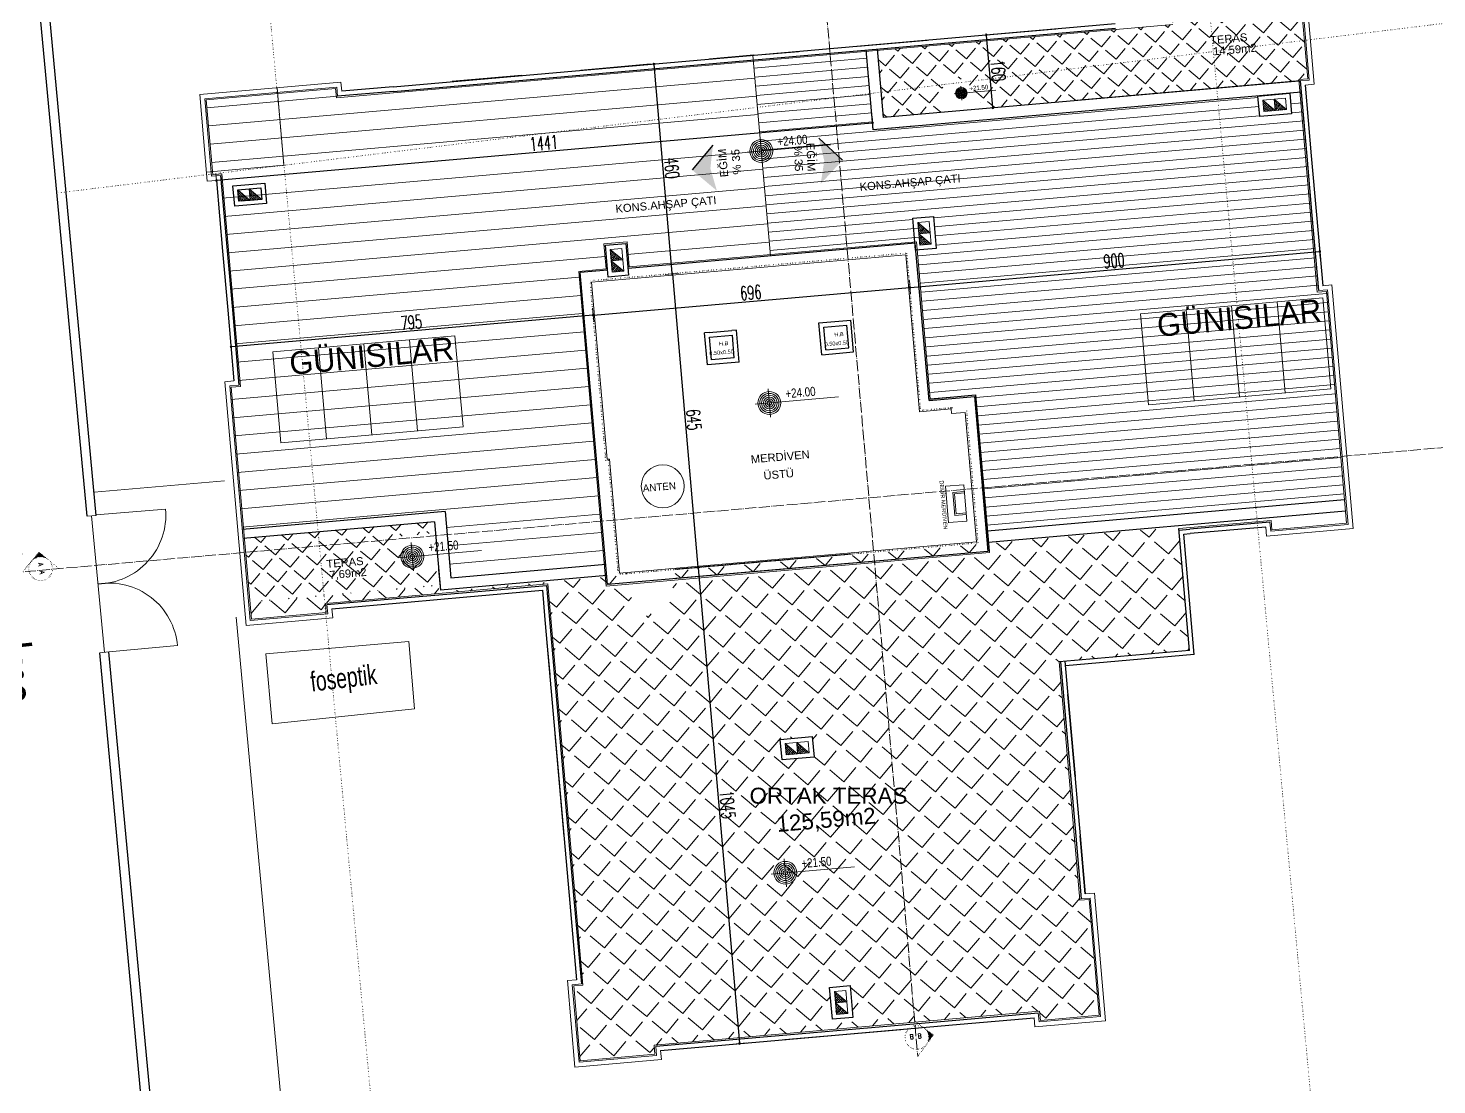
# Model space of a CAD drawing. Header units: millimetres. Extents: x -16104 to 67872, y -88009 to 12107.
# Drawn here: x 1792 to 2562, y -6017 to -5439 of the extents above; entities that cross this region are included whole.
import ezdxf
from ezdxf.enums import TextEntityAlignment as Align

# ---------------------------------------------------------------- set-up
doc = ezdxf.new("R2010")
doc.units = ezdxf.units.MM
doc.linetypes.add('ACAD_ISO04W100', pattern=[30, 24, -3, 0, -3])
doc.linetypes.add('ACAD_ISO07W100', pattern=[3, 0, -3])
doc.layers.get('0').update_dxf_attribs({"color": 241})
for name, color, linetype, lineweight in [('AKS', 1, 'ACAD_ISO07W100', 5), ('baca', 46, 'Continuous', 5), ('balkon', 6, 'Continuous', 5), ('duvar', 123, 'Continuous', 25), ('emsal&kolon', 1, 'Continuous', 5), ('FRAME 050', 6, 'Continuous', 25), ('KOTLAR', 5, 'Continuous', 20), ('merdiven', 4, 'Continuous', 25), ('NOKTA', 232, 'Continuous', 0), ('OLCU', 54, 'Continuous', 13), ('pencere', 5, 'Continuous', 5), ('ROL_CEPHE', 1, 'Continuous', 0), ('SIVA', 30, 'Continuous', 5), ('SıVA', 40, 'Continuous', 9), ('YAZI', 22, 'Continuous', 18), ('ÖLÇÜ', 252, 'Continuous', 20)]:
    doc.layers.add(name, color=color, linetype=linetype, lineweight=lineweight)
doc.layers.add('arsa', color=7, linetype='Continuous', lineweight=5, true_color=0xb3914f)
doc.styles.add('DIM', font='Txttw.shx', dxfattribs={"width": 0.6})
doc.styles.add('DIMENSIONS', font='simplex', dxfattribs={"width": 0.8})
doc.styles.add('İSİM', font='arial.ttf', dxfattribs={"width": 0.7, "height": 50})
doc.styles.add('TSIMPLEX', font='tsimplex', dxfattribs={"width": 0.8})
doc.styles.add('ÖLÇÜ-50', font='comic.ttf', dxfattribs={"height": 12.5})
doc.dimstyles.new('50', dxfattribs={"dimscale": 0, "dimtxt": 30, "dimasz": 1, "dimexe": 0, "dimexo": 2, "dimgap": 4, "dimtad": 1, "dimdec": 0, "dimzin": 0, "dimdsep": 46, "dimtxsty": 'DIM', "dimblk1": 'DOT', "dimblk2": 'DOT', "dimsah": 1, "dimcen": 1.5, "dimdle": 3, "dimse1": 1, "dimse2": 1, "dimclrd": 256, "dimclre": 9, "dimclrt": 256, "dimadec": 0, "dimazin": 0, "dimtfac": 0.24, "dimtdec": 0, "dimtix": 1, "dimtmove": 2, "dimatfit": 3, "dimldrblk": 'DOT', "dimfxl": 0, "dimtolj": 1, "dimtzin": 15, "dimarcsym": 0})
pattern_1 = [(50, (-66828.6016, 43422.7164), (-4.8643822, 4.0817013), []), (50, (-66824.1285, 43423.108), (-4.8643822, 4.0817013), [7.9375, -1.5875, 0, -1.5875])]
pattern_2 = [(50, (-63239.755, 43736.7), (-4.8643822, 4.0817013), []), (50, (-63235.282, 43737.091), (-4.8643822, 4.0817013), [7.9375, -1.5875, 0, -1.5875])]
pattern_3 = [(50, (-63239.755, 43736.7), (-42.806563, 35.91897), [40.64, -15.24]), (140, (-63239.755, 43736.7), (-35.91897, -42.806563), [40.64, -15.24])]
pattern_4 = [(50, (-63239.755, 43736.7), (-32.104923, 26.93923), [30.48, -11.43]), (140, (-63239.755, 43736.7), (-26.93923, -32.104923), [30.48, -11.43])]

# ---------------------------------------------------------------- blocks, each defined once
blk = doc.blocks.new('Kot')
at = {"layer": 'KOTLAR'}
for p, q in [((0, 0.155), (0, -0.155)), ((-0.155, 0), (0.759, 0))]:
    blk.add_line(p, q, dxfattribs=at)
for radius in [0.125, 0.105, 0.085, 0.065, 0.045, 0.045, 0.025]:
    blk.add_circle((0, 0), radius, dxfattribs=at)
at = {"layer": 'YAZI', "style": 'TSIMPLEX', "width": 0.8}
blk.add_attdef('KOTH', (0.184, 0.035), '', height=0.1, dxfattribs=at)
blk = doc.blocks.new('DOT')
for p, q in [((-2, 0), (0, 0)), ((0, 15), (0, -15)), ((2, 0), (0, 0))]:
    blk.add_line(p, q)
blk.add_circle((0, 0), 2)
blk = doc.blocks.new('*D8366')
at = {"layer": 'Defpoints', "color": 0, "transparency": 16777216}
for p in [(-23065.4, 9256.1), (-23065.4, 9256.1), (-23025.3, 8797.5)]:
    blk.add_point(p, dxfattribs=at)
at = {"layer": 'OLCU', "lineweight": -2, "transparency": 16777216}
blk.add_line((-23025.4, 8798.5), (-23065.3, 9255.1), dxfattribs=at)
for p, rotation in [((-23065.4, 9256.1), 95.00000000002879), ((-23025.3, 8797.5), 275.0000000000288)]:
    blk.add_blockref('DOT', p, dxfattribs=dict(at, rotation=rotation))
at = {"layer": 'OLCU', "transparency": 16777216, "insert": (-23026.4, 9028.5), "char_height": 30, "attachment_point": 5, "rotation": 275, "style": 'DIM'}
blk.add_mtext('\\A1;460', dxfattribs=at)
blk = doc.blocks.new('*D8367')
at = {"layer": 'Defpoints', "color": 0, "transparency": 16777216}
for p in [(-23198.5, 8707.1), (-23990.4, 8637.8), (-23990.4, 8637.8)]:
    blk.add_point(p, dxfattribs=at)
at = {"layer": 'OLCU', "lineweight": -2, "transparency": 16777216}
blk.add_line((-23199.5, 8707), (-23989.5, 8637.8), dxfattribs=at)
for p, rotation in [((-23198.5, 8707.1), 5.000000000076161), ((-23990.4, 8637.8), 185.0000000000762)]:
    blk.add_blockref('DOT', p, dxfattribs=dict(at, rotation=rotation))
at = {"layer": 'OLCU', "transparency": 16777216, "insert": (-23596.1, 8691.3), "char_height": 30, "attachment_point": 5, "rotation": 5, "style": 'DIM'}
blk.add_mtext('\\A1;795', dxfattribs=at)
blk = doc.blocks.new('*D8368')
at = {"layer": 'Defpoints', "color": 0, "transparency": 16777216}
for p in [(-21609.5, 8846.1), (-21609.5, 8846.1), (-22505.6, 8767.7)]:
    blk.add_point(p, dxfattribs=at)
at = {"layer": 'OLCU', "lineweight": -2, "transparency": 16777216}
blk.add_line((-22504.6, 8767.8), (-21610.5, 8846), dxfattribs=at)
for p, rotation in [((-21609.5, 8846.1), 5.000000000076187), ((-22505.6, 8767.7), 185.0000000000762)]:
    blk.add_blockref('DOT', p, dxfattribs=dict(at, rotation=rotation))
at = {"layer": 'OLCU', "transparency": 16777216, "insert": (-22059.2, 8825.8), "char_height": 30, "attachment_point": 5, "rotation": 5, "style": 'DIM'}
blk.add_mtext('\\A1;900', dxfattribs=at)
blk = doc.blocks.new('*D8369')
at = {"layer": 'Defpoints', "color": 0, "transparency": 16777216}
for p in [(-22969.1, 8155.3), (-22878.1, 7114.8), (-22878.1, 7114.8)]:
    blk.add_point(p, dxfattribs=at)
at = {"layer": 'OLCU', "lineweight": -2, "transparency": 16777216}
blk.add_line((-22969, 8154.3), (-22878.1, 7115.8), dxfattribs=at)
for p, rotation in [((-22969.1, 8155.3), 95.00000000002879), ((-22878.1, 7114.8), 275.0000000000288)]:
    blk.add_blockref('DOT', p, dxfattribs=dict(at, rotation=rotation))
at = {"layer": 'OLCU', "transparency": 16777216, "insert": (-22904.7, 7636.7), "char_height": 30, "attachment_point": 5, "rotation": 275, "style": 'DIM'}
blk.add_mtext('\\A1;1045', dxfattribs=at)
blk = doc.blocks.new('*D8370')
at = {"layer": 'Defpoints', "color": 0, "transparency": 16777216}
for p in [(-22587.3, 9127.3), (-22587.3, 9127.3), (-24022.3, 9001.7)]:
    blk.add_point(p, dxfattribs=at)
at = {"layer": 'OLCU', "lineweight": -2, "transparency": 16777216}
blk.add_line((-24021.3, 9001.8), (-22588.3, 9127.2), dxfattribs=at)
for p, rotation in [((-22587.3, 9127.3), 5.000000000076187), ((-24022.3, 9001.7), 185.0000000000762)]:
    blk.add_blockref('DOT', p, dxfattribs=dict(at, rotation=rotation))
at = {"layer": 'OLCU', "transparency": 16777216, "insert": (-23306.4, 9083.4), "char_height": 30, "attachment_point": 5, "rotation": 5, "style": 'DIM'}
blk.add_mtext('\\A1;1441', dxfattribs=at)
blk = doc.blocks.new('*D8371')
at = {"layer": 'Defpoints', "color": 0, "transparency": 16777216}
for p in [(-22338.6, 9319.7), (-22338.6, 9319.7), (-22449.3, 9149.4)]:
    blk.add_point(p, dxfattribs=at)
at = {"layer": 'OLCU', "lineweight": -2, "transparency": 16777216}
blk.add_line((-22324.7, 9161.3), (-22338.5, 9318.7), dxfattribs=at)
for p, rotation in [((-22338.6, 9319.7), 95.00000000002879), ((-22324.7, 9160.3), 275.0000000000288)]:
    blk.add_blockref('DOT', p, dxfattribs=dict(at, rotation=rotation))
at = {"layer": 'OLCU', "transparency": 16777216, "insert": (-22312.7, 9241.7), "char_height": 30, "attachment_point": 5, "rotation": 275, "style": 'DIM'}
blk.add_mtext('\\A1;160', dxfattribs=at)
blk = doc.blocks.new('*D8372')
at = {"layer": 'Defpoints', "color": 0, "transparency": 16777216}
for p in [(-22505.6, 8767.7), (-22505.6, 8767.7), (-23198.5, 8707.1)]:
    blk.add_point(p, dxfattribs=at)
at = {"layer": 'OLCU', "lineweight": -2, "transparency": 16777216}
blk.add_line((-23197.5, 8707.1), (-22506.6, 8767.6), dxfattribs=at)
for p, rotation in [((-22505.6, 8767.7), 5.000000000076187), ((-23198.5, 8707.1), 185.0000000000762)]:
    blk.add_blockref('DOT', p, dxfattribs=dict(at, rotation=rotation))
at = {"layer": 'OLCU', "transparency": 16777216, "insert": (-22853.7, 8756.3), "char_height": 30, "attachment_point": 5, "rotation": 5, "style": 'DIM'}
blk.add_mtext('\\A1;696', dxfattribs=at)
blk = doc.blocks.new('*D8373')
at = {"layer": 'Defpoints', "color": 0, "transparency": 16777216}
for p in [(-23025.3, 8797.5), (-22969.1, 8155.3), (-22969.1, 8155.3)]:
    blk.add_point(p, dxfattribs=at)
at = {"layer": 'OLCU', "lineweight": -2, "transparency": 16777216}
blk.add_line((-23025.2, 8796.5), (-22969.2, 8156.3), dxfattribs=at)
for p, rotation in [((-23025.3, 8797.5), 95.00000000002879), ((-22969.1, 8155.3), 275.0000000000288)]:
    blk.add_blockref('DOT', p, dxfattribs=dict(at, rotation=rotation))
at = {"layer": 'OLCU', "transparency": 16777216, "insert": (-22978.3, 8478.1), "char_height": 30, "attachment_point": 5, "rotation": 275, "style": 'DIM'}
blk.add_mtext('\\A1;645', dxfattribs=at)
blk = doc.blocks.new('tyl')
at = {"layer": 'AKS'}
for points in [[(-24390.1, 8172.5), (-24409.9, 8189.2), (-24426.6, 8169.3, -0.198912), (-24409, 8178.5, -0.198912)], [(-24390.1, 8172.5), (-24409.9, 8189.2), (-24426.6, 8169.3, -0.198912), (-24409, 8178.5, -0.198912)], [(-22475.1, 7148.8), (-22454.2, 7133.5), (-22469.6, 7112.6, 0.198912), (-22464.9, 7131.9, 0.198912)], [(-22475.1, 7148.8), (-22454.2, 7133.5), (-22469.6, 7112.6, 0.198912), (-22464.9, 7131.9, 0.198912)], [(-22475.1, 7148.8), (-22454.2, 7133.5), (-22469.6, 7112.6, 0.198912), (-22464.9, 7131.9, 0.198912)], [(-22475.1, 7148.8), (-22454.2, 7133.5), (-22469.6, 7112.6, 0.198912), (-22464.9, 7131.9, 0.198912)]]:
    blk.add_hatch(color=1, dxfattribs=at).paths.add_polyline_path(points)
at = {"layer": 'FRAME 050'}
h = blk.add_hatch(dxfattribs=at)
h.set_pattern_fill('ANGLE', color=256, scale=0.1, angle=83.5421, style=0)
h.set_pattern_definition([(272.390295, (-27218.43095, 2348.5021), (-0.69789224, -0.02913193), [0.508, -0.1905]), (182.390295, (-27218.43095, 2348.5021), (-0.02913193, 0.69789224), [0.508, -0.1905])])
h.paths.add_polyline_path([(-22705, 9093.9), (-22653, 9046), (-22692.9, 9044.3)])
h.paths.add_polyline_path([(-22692.9, 9044.3), (-22653, 9046), (-22700.9, 8994)])
h = blk.add_hatch(dxfattribs=at)
h.set_pattern_fill('ANGLE', color=256, scale=0.1, angle=95, style=0)
h.set_pattern_definition([(275, (-17592.97995, 2969.7519), (0.695841997, 0.060878286), [0.508, -0.1905]), (5, (-17592.97995, 2969.7519), (-0.060878286, 0.695841997), [0.508, -0.1905])])
h.paths.add_polyline_path([(-22936.5, 9078.5), (-22982, 9024.4), (-22942.1, 9027.9)])
h.paths.add_polyline_path([(-22942.1, 9027.9), (-22982, 9024.4), (-22927.8, 8978.9)])
at = {"layer": 'ÖLÇÜ'}
h = blk.add_hatch(dxfattribs=at)
h.set_pattern_fill('ANGLE,_O', color=256, scale=6, angle=50)
h.set_pattern_definition(pattern_4)
h.paths.add_polyline_path([(-22462.1, 9295.8), (-22449.3, 9149.4), (-22429.3, 9151.2), (-22436.2, 9230.8, -0.414214), (-22349.6, 9158.1), (-22269.9, 9165.1), (-22140.4, 9176.4), (-21655.2, 9218.9), (-21655.5, 9221.9), (-21635.5, 9223.6), (-21649.8, 9387), (-21932.8, 9362.2), (-21931, 9342.3)])
h.paths.add_polyline_path([(-22462.1, 9295.8), (-22576.1, 9285.9), (-22563.2, 9139.4), (-22499, 9145.1), (-22449.3, 9149.4)])
h.paths.add_polyline_path([(-22131.3, 9269), (-22070.2, 9274.3), (-22066.3, 9229.5), (-22127.4, 9224.1)], flags=24)
h.paths.add_polyline_path([(-22163.7, 9139.7), (-22167.6, 9183.7), (-22122.8, 9187.6), (-22118.9, 9143.6)], flags=9)
h.paths.add_polyline_path([(-22017.2, 9152.5), (-22021.1, 9196.5), (-21976.2, 9200.4), (-21972.4, 9156.4)], flags=9)
h.paths.add_polyline_path([(-21848, 9296.6), (-21748.5, 9305.3), (-21745.9, 9275.7), (-21845.4, 9267)], flags=24)
h.paths.add_polyline_path([(-21852.7, 9320.9), (-21764.7, 9328.7), (-21762.3, 9301.9), (-21850.4, 9294.2)], flags=24)
h.paths.add_polyline_path([(-22520.8, 9145.1), (-22441.1, 9153.6), (-22443, 9171.3), (-22522.7, 9162.7)], flags=9)
h.paths.add_polyline_path([(-22262.3, 9167), (-22172.3, 9176.7), (-22174.2, 9194.3), (-22264.2, 9184.6)], flags=24)
h.paths.add_polyline_path([(-22605.6, 9227.5), (-22561.7, 9231.3), (-22557.8, 9186.5), (-22601.7, 9182.6)], flags=9)
h.paths.add_polyline_path([(-22544.8, 9192.3), (-22549.8, 9249.9), (-22505, 9253.9), (-22500, 9196.2)], flags=24)
h.paths.add_polyline_path([(-22537.3, 9107), (-22541.2, 9151), (-22496.3, 9154.9), (-22492.5, 9110.9)], flags=9)
h = blk.add_hatch(dxfattribs=at)
h.set_pattern_fill('ANSI35,_O', color=256, angle=5)
h.set_pattern_definition(pattern_2)
h.paths.add_polyline_path([(-21733.8, 9176.9), (-21731.7, 9152), (-21706.8, 9154.1)])
h.paths.add_polyline_path([(-21708.9, 9179), (-21706.8, 9154.1), (-21681.9, 9156.3)])
h = blk.add_hatch(dxfattribs=at)
h.set_pattern_fill('ANSI35,_O', color=256, angle=5)
h.set_pattern_definition(pattern_2)
h.paths.add_polyline_path([(-23975.3, 8980.8), (-23973.1, 8955.9), (-23948.2, 8958)])
h.paths.add_polyline_path([(-23950.4, 8982.9), (-23948.2, 8958), (-23923.3, 8960.2)])
h = blk.add_hatch(dxfattribs=at)
h.set_pattern_fill('ANSI35,_O', color=256, angle=5)
h.set_pattern_definition(pattern_2)
h.paths.add_polyline_path([(-22488.4, 8909.8), (-22486.3, 8884.9), (-22461.4, 8887)])
h.paths.add_polyline_path([(-22486.3, 8884.9), (-22484.1, 8860), (-22459.2, 8862.1)])
h = blk.add_hatch(dxfattribs=at)
h.set_pattern_fill('ANSI35,_O', color=256, angle=5)
h.set_pattern_definition(pattern_2)
h.paths.add_polyline_path([(-23160.9, 8850.9), (-23158.7, 8826), (-23133.8, 8828.2)])
h = blk.add_hatch(dxfattribs=at)
h.set_pattern_fill('ANSI35,_O', color=256, angle=5)
h.set_pattern_definition(pattern_2)
h.paths.add_polyline_path([(-23158.7, 8826), (-23156.5, 8801.1), (-23131.6, 8803.3)])
h = blk.add_hatch(dxfattribs=at)
h.set_pattern_fill('ANGLE,_O', color=256, scale=6, angle=50)
h.set_pattern_definition(pattern_4)
h.paths.add_polyline_path([(-23548.4, 8255.2), (-23960.8, 8219.1), (-23956.4, 8168.6), (-23616.5, 8198.4, -0.081875), (-23623, 8223.6), (-23546.2, 8230.3)])
h.paths.add_polyline_path([(-23539.3, 8150.7, -0.311122), (-23616.5, 8198.4), (-23956.4, 8168.6), (-23948.6, 8079.7), (-23536.2, 8115.7)])
h.paths.add_polyline_path([(-23859.7, 8215.9), (-23863.5, 8259.8), (-23818.7, 8263.7), (-23814.9, 8219.8)], flags=9)
h.paths.add_polyline_path([(-23849.9, 8104.4), (-23855, 8162.1), (-23810.1, 8166), (-23805.1, 8108.3)], flags=24)
h.paths.add_polyline_path([(-23780.7, 8151.7), (-23693.2, 8159.4), (-23690.6, 8129.7), (-23778.2, 8122)], flags=24)
h.paths.add_polyline_path([(-23785.5, 8176), (-23697.4, 8183.7), (-23695, 8157), (-23783.1, 8149.3)], flags=24)
h = blk.add_hatch(dxfattribs=at)
h.set_pattern_fill('ANGLE,_O', color=256, scale=8, angle=50)
h.set_pattern_definition(pattern_3)
h.paths.add_polyline_path([(-21916.8, 8227.3), (-21966.6, 8222.9), (-21968.1, 8239.9), (-22366.6, 8205), (-22277, 7180.4), (-22222.1, 7185.2), (-22220.4, 7165.3), (-22091.9, 7176.5), (-22114, 7429.6), (-22133.9, 7427.8), (-22179.5, 7949.2), (-22176.6, 7949.4), (-21894.6, 7974.1)])
h.paths.add_polyline_path([(-23133.7, 8137.9), (-23535.1, 8102.8), (-23536.2, 8115.7), (-23948.6, 8079.7), (-23945.4, 8042.8), (-23782, 8057.1), (-23783.8, 8077), (-23297.6, 8119.5), (-23220.9, 7242.4), (-23240.8, 7240.6), (-23226.5, 7077.3), (-23063.2, 7091.6), (-23064.9, 7111.5), (-23044, 7113.3)])
h.paths.add_polyline_path([(-22840.2, 8163.6), (-23019.1, 8147.9, -0.405453), (-23110.2, 8042.6), (-23118.7, 8139.2), (-23133.7, 8137.9), (-23044, 7113.3), (-22750.6, 7139)])
h.paths.add_polyline_path([(-22366.6, 8205), (-22564.9, 8187.7), (-22475.2, 7163.1), (-22277, 7180.4)])
h.paths.add_polyline_path([(-22659.9, 8179.3), (-22840.2, 8163.6), (-22750.6, 7139), (-22570.3, 7154.8)])
h.paths.add_polyline_path([(-22681.4, 7237.4), (-22636.6, 7241.3), (-22630.5, 7171.6), (-22675.3, 7167.7)], flags=16)
h.paths.add_polyline_path([(-22670.6, 7228.3), (-22645.7, 7230.5), (-22643.5, 7205.6), (-22641.3, 7180.7), (-22666.2, 7178.5), (-22668.4, 7203.4)], flags=0)
h.paths.add_polyline_path([(-22785.2, 7734.7), (-22789.1, 7779.6), (-22719.3, 7785.7), (-22715.4, 7740.8)], flags=16)
h.paths.add_polyline_path([(-22776.1, 7745.6), (-22778.2, 7770.5), (-22753.3, 7772.7), (-22728.4, 7774.8), (-22726.3, 7749.9), (-22751.2, 7747.8)], flags=0)
h.paths.add_polyline_path([(-22078.7, 8217.3), (-22017.6, 8222.7), (-22013.7, 8177.9), (-22074.8, 8172.5)], flags=24)
h.paths.add_polyline_path([(-22069.3, 8060.2), (-22074.7, 8122.1), (-22029.9, 8126), (-22024.5, 8064.1)], flags=24)
h.paths.add_polyline_path([(-22316, 8193.3), (-22226, 8203), (-22227.9, 8220.6), (-22317.9, 8211)], flags=9)
h.paths.add_polyline_path([(-23252.4, 8111.4), (-23162.4, 8121), (-23164.3, 8138.7), (-23254.3, 8129)], flags=24)
h.paths.add_polyline_path([(-23140.4, 8128.2), (-23144.3, 8172.2), (-23099.4, 8176.1), (-23095.6, 8132.1)], flags=9)
h.paths.add_polyline_path([(-23009.4, 8139.7), (-23013.2, 8183.6), (-22968.4, 8187.6), (-22964.6, 8143.6)], flags=9)
h.paths.add_polyline_path([(-22961.7, 7594.1), (-22968.2, 7668.8), (-22923.4, 7672.7), (-22916.8, 7598)], flags=24)
h.paths.add_polyline_path([(-22456.9, 8187.2), (-22460.8, 8231.2), (-22415.9, 8235.1), (-22412.1, 8191.1)], flags=9)
h.paths.add_polyline_path([(-22785.1, 8155.5), (-22713.8, 8161.8), (-22709.9, 8116.9), (-22781.2, 8110.7)], flags=24)
h.paths.add_polyline_path([(-22761.5, 7642), (-22648.4, 7651.8), (-22645.8, 7622.2), (-22758.9, 7612.3)], flags=24)
h.paths.add_polyline_path([(-22766.2, 7666.3), (-22678.1, 7674), (-22675.8, 7647.2), (-22763.9, 7639.5)], flags=24)
h = blk.add_hatch(dxfattribs=at)
h.set_pattern_fill('ANGLE,_O', color=256, scale=8, angle=50)
h.set_pattern_definition(pattern_3)
h.paths.add_polyline_path([(-22564.9, 8187.7), (-22659.9, 8179.3), (-22570.3, 7154.8), (-22475.2, 7163.1)])
h = blk.add_hatch(dxfattribs=at)
h.set_pattern_fill('ANSI35,_O', color=256, angle=5)
h.set_pattern_definition(pattern_1)
h.paths.add_polyline_path([(-22778.2, 7770.5), (-22776.1, 7745.6), (-22751.2, 7747.8)])
h.paths.add_polyline_path([(-22753.3, 7772.7), (-22751.2, 7747.8), (-22726.3, 7749.9)])
h = blk.add_hatch(dxfattribs=at)
h.set_pattern_fill('ANSI35,_O', color=256, angle=5)
h.set_pattern_definition(pattern_1)
h.paths.add_polyline_path([(-22668.4, 7203.4), (-22643.5, 7205.6), (-22670.6, 7228.3)])
h.paths.add_polyline_path([(-22666.2, 7178.5), (-22641.3, 7180.7), (-22668.4, 7203.4)])
at = {"layer": 'AKS', "color": 1, "linetype": 'ACAD_ISO04W100'}
for p, q in [((-22727.7, 9820), (-22488.6, 7086.6)), ((-20631.4, 8479.6), (-24446, 8145.9))]:
    blk.add_line(p, q, dxfattribs=at)
at = {"layer": 'AKS', "color": 1, "linetype": 'ACAD_ISO07W100'}
for p, q in [((-24446, 8145.9), (-24409.9, 8189.2)), ((-24367, 8153.2), (-24406.7, 8186.5)), ((-22496, 7164.2), (-22454.2, 7133.5)), ((-22496, 7164.2), (-22454.2, 7133.5)), ((-22454.2, 7133.5), (-22488.6, 7086.6))]:
    blk.add_line(p, q, dxfattribs=at)
for centre in [(-24406.7, 8152.7), (-22490.5, 7128), (-22490.5, 7128), (-22490.5, 7128), (-22490.5, 7128)]:
    blk.add_circle(centre, 25.9, dxfattribs=at)
at = {"layer": 'arsa'}
for p, q in [((-23914, 7966.6), (-23601.7, 7993.8)), ((-23588.9, 7846.5), (-23601.7, 7993.8)), ((-23900.7, 7813.6), (-23914, 7966.6)), ((-23588.9, 7846.5), (-23900.7, 7813.6))]:
    blk.add_line(p, q, dxfattribs=at)
at = {"layer": 'baca'}
for points in [[(-21708.9, 9179), (-21684, 9181.2), (-21681.9, 9156.3), (-21706.8, 9154.1), (-21708.9, 9179), (-21681.9, 9156.3)], [(-21733.8, 9176.9), (-21708.9, 9179), (-21706.8, 9154.1), (-21731.7, 9152), (-21733.8, 9176.9), (-21706.8, 9154.1)], [(-23975.3, 8980.8), (-23950.4, 8982.9), (-23948.2, 8958), (-23973.1, 8955.9), (-23975.3, 8980.8), (-23948.2, 8958)], [(-23950.4, 8982.9), (-23925.5, 8985.1), (-23923.3, 8960.2), (-23948.2, 8958), (-23950.4, 8982.9), (-23923.3, 8960.2)], [(-22488.4, 8909.8), (-22463.5, 8911.9), (-22461.4, 8887), (-22486.3, 8884.9), (-22488.4, 8909.8), (-22461.4, 8887)], [(-22486.3, 8884.9), (-22461.4, 8887), (-22459.2, 8862.1), (-22484.1, 8860), (-22486.3, 8884.9), (-22459.2, 8862.1)], [(-23160.9, 8850.9), (-23136, 8853.1), (-23133.8, 8828.2), (-23158.7, 8826), (-23160.9, 8850.9), (-23133.8, 8828.2)], [(-23158.7, 8826), (-23133.8, 8828.2), (-23131.6, 8803.3), (-23156.5, 8801.1), (-23158.7, 8826), (-23131.6, 8803.3)], [(-22778.2, 7770.5), (-22753.3, 7772.7), (-22751.2, 7747.8), (-22776.1, 7745.6), (-22778.2, 7770.5), (-22751.2, 7747.8)], [(-22753.3, 7772.7), (-22728.4, 7774.8), (-22726.3, 7749.9), (-22751.2, 7747.8), (-22753.3, 7772.7), (-22726.3, 7749.9)], [(-22670.6, 7228.3), (-22645.7, 7230.5), (-22643.5, 7205.6), (-22668.4, 7203.4), (-22670.6, 7228.3), (-22643.5, 7205.6)], [(-22668.4, 7203.4), (-22643.5, 7205.6), (-22641.3, 7180.7), (-22666.2, 7178.5), (-22668.4, 7203.4), (-22641.3, 7180.7)]]:
    blk.add_lwpolyline(points, dxfattribs=at)
at = {"layer": 'balkon'}
for p, q in [((-21621.5, 9211.8), (-21638, 9401.1)), ((-21632.3, 9220.9), (-21647.1, 9390.2)), ((-23750, 9216.3), (-24058.8, 9189.3)), ((-23748.2, 9196.4), (-23750, 9216.3)), ((-21652.2, 9219.1), (-21632.3, 9220.9)), ((-21641.4, 9210), (-21621.5, 9211.8)), ((-24042.2, 9000), (-24058.8, 9189.3)), ((-23759, 9205.5), (-24047.9, 9180.2)), ((-24033.1, 9010.8), (-24047.9, 9180.2)), ((-23874.6, 9034.7), (-23889.4, 9204.1)), ((-23757.3, 9185.5), (-23759, 9205.5)), ((-23874.6, 9034.7), (-24044, 9019.9)), ((-24022.3, 9001.7), (-24042.2, 9000)), ((-24013.2, 9012.6), (-24033.1, 9010.8)), ((-21612.1, 8760.6), (-21592.2, 8762.3)), ((-21603, 8771.4), (-21583.1, 8773.1)), ((-21592.2, 8762.3), (-21547.3, 8249.6)), ((-21583.1, 8773.1), (-21536.5, 8240.5)), ((-23983.9, 8563.1), (-24003.8, 8561.4)), ((-24003.8, 8561.4), (-23957.2, 8028.7)), ((-23973.1, 8554), (-23993, 8552.3)), ((-23993, 8552.3), (-23948.2, 8039.5)), ((-21727.5, 8243.9), (-21725.8, 8223.9)), ((-21725.8, 8223.9), (-21536.5, 8240.5)), ((-21718.4, 8254.7), (-21716.7, 8234.8)), ((-21716.7, 8234.8), (-21547.3, 8249.6)), ((-23780.5, 8074.3), (-23778.8, 8054.4)), ((-23768, 8045.3), (-23957.2, 8028.7)), ((-23778.8, 8054.4), (-23948.2, 8039.5)), ((-23769.7, 8065.2), (-23768, 8045.3)), ((-22131.2, 7431.1), (-22111.3, 7432.8)), ((-22122.1, 7441.9), (-22102.2, 7443.7)), ((-22111.3, 7432.8), (-22088.6, 7173.8)), ((-22102.2, 7443.7), (-22077.8, 7164.7)), ((-23235, 7254.2), (-23254.9, 7252.5)), ((-23254.9, 7252.5), (-23238.4, 7063.2)), ((-23224.2, 7245.1), (-23244.1, 7243.4)), ((-23244.1, 7243.4), (-23229.3, 7074)), ((-22224.9, 7182), (-22223.1, 7162.1)), ((-22233.9, 7171.1), (-22232.2, 7151.2)), ((-22232.2, 7151.2), (-22077.8, 7164.7)), ((-22223.1, 7162.1), (-22088.6, 7173.8)), ((-23059.9, 7088.8), (-23229.3, 7074)), ((-23061.7, 7108.8), (-23059.9, 7088.8)), ((-23050.8, 7099.7), (-23049.1, 7079.7)), ((-23049.1, 7079.7), (-23238.4, 7063.2))]:
    blk.add_line(p, q, dxfattribs=at)
at = {"layer": 'duvar'}
for p, q in [((-24305.2, 8267.5), (-24406.8, 9356.7)), ((-24285.3, 8269.4), (-24386.9, 9358.5)), ((-23636.1, 9206.2), (-22057.2, 9344.3)), ((-23635.3, 9196.2), (-22056.3, 9334.4)), ((-23635.3, 9196.2), (-22056.3, 9334.4)), ((-22620, 9295.1), (-22468.1, 9308.4)), ((-22338.6, 9319.7), (-22186.7, 9333)), ((-22846.7, 9275.2), (-22943.8, 9266.7)), ((-22846.7, 9275.2), (-22749.5, 9283.7)), ((-22586, 9112.3), (-22601.2, 9286.7)), ((-22563.2, 9139.4), (-22576.3, 9288.9)), ((-23073.3, 9255.4), (-23225.2, 9242.1)), ((-23354.7, 9230.8), (-23506.6, 9217.5)), ((-21655.2, 9218.9), (-22563.2, 9139.4)), ((-21652.2, 9219.1), (-22140.4, 9176.4)), ((-21652.2, 9219.1), (-21637.8, 9054.6)), ((-23635.3, 9196.2), (-23757.3, 9185.5)), ((-23636.1, 9206.2), (-23748.2, 9196.4)), ((-21650, 9194.2), (-22561.1, 9114.5)), ((-21641.4, 9210), (-21627.9, 9055.5)), ((-22496.8, 9120.1), (-22586, 9112.3)), ((-21637.8, 9054.6), (-21626.5, 8925.1)), ((-21627.9, 9055.5), (-21616.5, 8926)), ((-24022.3, 9001.7), (-24008.8, 8847.2)), ((-24013.2, 9012.6), (-23998.8, 8848)), ((-21626.5, 8925.1), (-21612.1, 8760.6)), ((-21616.5, 8926), (-21603, 8771.4)), ((-24008.8, 8847.2), (-23997.4, 8717.7)), ((-23998.8, 8848), (-23987.5, 8718.5)), ((-22494, 8864.1), (-23122.1, 8809.2)), ((-22463.9, 8520.7), (-22494, 8864.1)), ((-23166.9, 8805.2), (-23226.7, 8800)), ((-23167, 8117.9), (-23226.7, 8800)), ((-23987.5, 8718.5), (-23973.1, 8554)), ((-23997.4, 8717.7), (-23983.9, 8563.1)), ((-22704.6, 8690.1), (-22634.9, 8696.2)), ((-22698.5, 8620.4), (-22704.6, 8690.1)), ((-22628.8, 8626.5), (-22634.9, 8696.2)), ((-22944.7, 8669.1), (-22954.7, 8668.2)), ((-22948.6, 8598.5), (-22954.7, 8668.2)), ((-22944.7, 8669.1), (-22894.9, 8673.4)), ((-22943.8, 8659.1), (-22894, 8663.5)), ((-22939.5, 8609.3), (-22943.8, 8659.1)), ((-22884.9, 8674.3), (-22894.9, 8673.4)), ((-22889.7, 8613.7), (-22894, 8663.5)), ((-22878.8, 8604.6), (-22884.9, 8674.3)), ((-22693.8, 8681), (-22644, 8685.4)), ((-22689.4, 8631.2), (-22693.8, 8681)), ((-22639.6, 8635.5), (-22644, 8685.4)), ((-22698.5, 8620.4), (-22628.8, 8626.5)), ((-22689.4, 8631.2), (-22639.6, 8635.5)), ((-22878.8, 8604.6), (-22948.6, 8598.5)), ((-22889.7, 8613.7), (-22939.5, 8609.3)), ((-22464.2, 8523.7), (-22362.1, 8532.7)), ((-22463.9, 8520.7), (-22364.8, 8529.4)), ((-22417.9, 8504.7), (-22412.9, 8505.1)), ((-22364.8, 8529.4), (-22335.2, 8190.7)), ((-22362.1, 8532.7), (-22332.2, 8191)), ((-22336.1, 8235.8), (-21555.1, 8304.1)), ((-22333.9, 8210.9), (-21552.9, 8279.2)), ((-21894.6, 7974.1), (-21917.9, 8240.3)), ((-21917.7, 8237.3), (-21893.7, 8239.4)), ((-21906.8, 8228.2), (-21892.9, 8229.4)), ((-21883.8, 7965), (-21906.8, 8228.2)), ((-21718.4, 8254.7), (-21893.7, 8239.4)), ((-21727.5, 8243.9), (-21892.9, 8229.4)), ((-22633.8, 8184.6), (-23019.3, 8150.9)), ((-22335.2, 8190.7), (-23017.6, 8131)), ((-22632.1, 8164.7), (-23017.6, 8131)), ((-22633.8, 8184.6), (-22673.6, 8181.2)), ((-22746.6, 8154.7), (-23167, 8117.9)), ((-23475.7, 8101), (-23300.4, 8116.3)), ((-23474.8, 8091), (-23309.5, 8105.5)), ((-23309.5, 8105.5), (-23303.8, 8040.7)), ((-23300.4, 8116.3), (-23293.8, 8041.6)), ((-23780.5, 8074.3), (-23605.2, 8089.6)), ((-23769.7, 8065.2), (-23604.3, 8079.7)), ((-23605.2, 8089.6), (-23475.7, 8101)), ((-23604.3, 8079.7), (-23474.8, 8091)), ((-23303.8, 8040.7), (-23251.1, 7438.3)), ((-23293.8, 8041.6), (-23241.1, 7439.1)), ((-23299.4, 7990.9), (-23293.3, 7921.2)), ((-23729.2, 2089), (-24277.4, 7968.8)), ((-23729.2, 2089), (-24277.4, 7968.8)), ((-23709.3, 2090.9), (-24257.5, 7970.7)), ((-23709.3, 2090.9), (-24257.5, 7970.7)), ((-21894.6, 7974.1), (-22179.5, 7949.2)), ((-22176.6, 7949.4), (-22143.2, 7568.1)), ((-22166.6, 7950.3), (-22133.2, 7568.9)), ((-21883.8, 7965), (-22165.7, 7940.4)), ((-22144.6, 7698.4), (-22160.2, 7877.5)), ((-22160.2, 7877.5), (-22144.6, 7698.4)), ((-23282, 7791.7), (-23262.4, 7567.8)), ((-22143.2, 7568.1), (-22131.2, 7431.1)), ((-22122.1, 7441.9), (-22133.2, 7568.9)), ((-22133.2, 7568.9), (-22122.1, 7441.9)), ((-23251.1, 7438.3), (-23235, 7254.2)), ((-23241.1, 7439.1), (-23224.2, 7245.1)), ((-22396.7, 7166.9), (-22224.9, 7182)), ((-22909.7, 7122.1), (-22396.7, 7166.9)), ((-22908.9, 7112.1), (-22395.8, 7157)), ((-22395.8, 7157), (-22233.9, 7171.1)), ((-23061.7, 7108.8), (-22909.7, 7122.1)), ((-22779.4, 7123.4), (-22525.3, 7145.6)), ((-23050.8, 7099.7), (-22908.9, 7112.1))]:
    blk.add_line(p, q, dxfattribs=at)
at = {"layer": 'duvar', "linetype": 'ACAD_ISO07W100'}
for p, q in [((-22512.2, 8842.4), (-23205, 8781.8)), ((-22482.1, 8499.1), (-22512.2, 8842.4)), ((-23175, 8438.4), (-23205, 8781.8)), ((-22482.1, 8499.1), (-22412.9, 8505.1)), ((-22382.1, 8497.8), (-22356.9, 8208.9)), ((-23170.6, 8388.6), (-23175, 8438.4)), ((-23165.6, 8389.1), (-23170.6, 8388.6)), ((-23165.6, 8389.1), (-23143.8, 8140)), ((-22356.9, 8208.9), (-23019.3, 8150.9)), ((-22748.4, 8174.6), (-23143.8, 8140)), ((-23118.9, 8142.2), (-23126.9, 8141.5))]:
    blk.add_line(p, q, dxfattribs=at)
at = {"layer": 'duvar'}
for points in [[(-21744.7, 9185.9), (-21674.9, 9192.1), (-21671, 9147.2), (-21740.8, 9141.1)], [(-23986.1, 8989.8), (-23916.4, 8995.9), (-23912.5, 8951.1), (-23982.2, 8945)], [(-22493.2, 8849.1), (-22499.3, 8918.9), (-22454.4, 8922.8), (-22448.3, 8853)], [(-23165.6, 8790.3), (-23171.7, 8860), (-23126.9, 8863.9), (-23120.8, 8794.2)], [(-22789.1, 7779.6), (-22719.3, 7785.7), (-22715.4, 7740.8), (-22785.2, 7734.7)], [(-22675.3, 7167.7), (-22681.4, 7237.4), (-22636.6, 7241.3), (-22630.5, 7171.6)]]:
    blk.add_lwpolyline(points, close=True, dxfattribs=at)
blk.add_lwpolyline([(-23975.3, 8980.8), (-23925.5, 8985.1), (-23923.3, 8960.2), (-23973.1, 8955.9), (-23975.3, 8980.8)], dxfattribs=at)
at = {"layer": 'FRAME 050'}
for p, q in [((-22705, 9093.9), (-22653, 9046)), ((-22936.5, 9078.5), (-22982, 9024.4))]:
    blk.add_line(p, q, dxfattribs=at)
at = {"layer": 'merdiven'}
for p, q in [((-23522.3, 8277.6), (-23965.6, 8238.8)), ((-23522.3, 8277.6), (-23509.6, 8133.1)), ((-23545.4, 8255.5), (-23963.8, 8218.9)), ((-23545.4, 8255.5), (-23532.4, 8106)), ((-23536.3, 8150.9), (-23532.4, 8106)), ((-23168.8, 8137.8), (-23532.4, 8106)), ((-23509.6, 8133.1), (-23170.9, 8162.7))]:
    blk.add_line(p, q, dxfattribs=at)
at = {"layer": 'NOKTA', "linetype": 'ACAD_ISO07W100'}
for p, q in [((-21888.5, 9781.3), (-21538.3, 6025.5)), ((-23548.4, 5536.4), (-23921, 9532.8)), ((-24371.1, 8974), (-20973.2, 9389.5))]:
    blk.add_line(p, q, dxfattribs=at)
at = {"layer": 'OLCU'}
for p, q in [((-23474.8, 8091), (-23474.8, 8091)), ((-22395.8, 7157), (-22395.8, 7157))]:
    blk.add_line(p, q, dxfattribs=at)
at = {"layer": 'pencere'}
for p, q in [((-21603, 8745.1), (-22001.4, 8709.9)), ((-21901.8, 8718.9), (-21884.2, 8519.7)), ((-21802.2, 8727.7), (-21784.6, 8528.5)), ((-21702.6, 8736.5), (-21685, 8537.3)), ((-21603, 8745.1), (-21585.4, 8545.8)), ((-22001.4, 8710.1), (-21983.9, 8510.9)), ((-23500.6, 8662), (-23899, 8626.8)), ((-23500.6, 8662), (-23483, 8462.8)), ((-23899, 8627), (-23881.4, 8427.8)), ((-23799.4, 8635.8), (-23781.8, 8436.6)), ((-23699.8, 8644.6), (-23682.2, 8445.4)), ((-23600.2, 8653.4), (-23582.6, 8454.2)), ((-21585.4, 8545.8), (-21757.9, 8530.6)), ((-21757.9, 8530.6), (-21983.9, 8510.9)), ((-23655.5, 8447.6), (-23881.4, 8427.8)), ((-23483, 8462.8), (-23655.5, 8447.6))]:
    blk.add_line(p, q, dxfattribs=at)
at = {"layer": 'ROL_CEPHE'}
for p, q in [((-22846.7, 9247.1), (-22599.7, 9268.7)), ((-22845, 9227.2), (-22597.9, 9248.8)), ((-22844.8, 9225.2), (-24039.7, 9120.7)), ((-22843.2, 9207.3), (-22596.2, 9228.9)), ((-23757.3, 9185.5), (-24043.2, 9160.5)), ((-22841.3, 9185.4), (-24036.2, 9080.8)), ((-22841.5, 9187.4), (-22594.4, 9209)), ((-22839.7, 9167.4), (-22592.7, 9189.1)), ((-22832.8, 9087.7), (-21744.4, 9183)), ((-22838, 9147.5), (-22590.9, 9169.1)), ((-22829.5, 9067.9), (-21742.7, 9163)), ((-21672.9, 9169.1), (-21648, 9171.3)), ((-21671.2, 9149.2), (-21646.3, 9151.4)), ((-22837.8, 9145.5), (-24032.8, 9041)), ((-22836.2, 9127.6), (-22589.2, 9149.2)), ((-22834.5, 9107.7), (-22587.4, 9129.3)), ((-22829.3, 9047.9), (-21740.9, 9143.1)), ((-22827.5, 9028), (-21644.6, 9131.5)), ((-22834.3, 9105.7), (-24012.3, 9002.6)), ((-22825.8, 9008), (-21642.8, 9111.5)), ((-22824, 8988.1), (-21641.1, 9091.6)), ((-22830.8, 9065.8), (-24008.8, 8962.8)), ((-22822.3, 8968.2), (-21639.3, 9071.7)), ((-22820.6, 8948.3), (-21637.6, 9051.8)), ((-22818.8, 8928.4), (-21635.8, 9031.8)), ((-22827.4, 9026), (-24005.4, 8922.9)), ((-22817.1, 8908.4), (-21634.1, 9011.9)), ((-22823.9, 8986.1), (-24001.9, 8883.1)), ((-22454.2, 8920.1), (-21632.4, 8992)), ((-22452.5, 8900.2), (-21630.6, 8972.1)), ((-22820.4, 8946.3), (-23998.4, 8843.2)), ((-22450.7, 8880.3), (-21628.9, 8952.2)), ((-22816.9, 8906.4), (-23994.9, 8803.4)), ((-22815.3, 8888.5), (-22499, 8916.2)), ((-22487.1, 8836.9), (-21625.4, 8912.3)), ((-22449, 8860.3), (-21627.1, 8932.2)), ((-22813.6, 8868.6), (-22487.3, 8897.1)), ((-22811.8, 8848.7), (-22485.6, 8877.2)), ((-22485.4, 8817), (-21623.6, 8892.4)), ((-22483.7, 8797.1), (-21621.9, 8872.5)), ((-23124.7, 8839.5), (-22813.4, 8866.8)), ((-22481.9, 8777.1), (-21620.1, 8852.5)), ((-23172.5, 8835.2), (-23991.4, 8763.5)), ((-22480.2, 8757.2), (-21618.4, 8832.6)), ((-22478.4, 8737.3), (-21616.7, 8812.7)), ((-23228.8, 8790.1), (-23987.9, 8723.7)), ((-22476.7, 8717.4), (-21614.9, 8792.8)), ((-23225.3, 8750.2), (-23984.4, 8683.8)), ((-22474.9, 8697.4), (-21613.2, 8772.8)), ((-22473.2, 8677.5), (-21594.5, 8754.4)), ((-22471.4, 8657.6), (-21592.8, 8734.5)), ((-23221.9, 8710.4), (-23981, 8644)), ((-22469.7, 8637.7), (-21591, 8714.5)), ((-22468, 8617.7), (-21589.3, 8694.6)), ((-23218.4, 8670.5), (-23977.5, 8604.1)), ((-22466.2, 8597.8), (-21587.5, 8674.7)), ((-23214.9, 8630.7), (-23974, 8564.3)), ((-22464.5, 8577.9), (-21585.8, 8654.8)), ((-22462.7, 8558), (-21584, 8634.9)), ((-22461, 8538.1), (-21582.3, 8614.9)), ((-22361.6, 8526.7), (-21580.6, 8595)), ((-23211.4, 8590.9), (-23990.4, 8522.7)), ((-22359.8, 8506.8), (-21578.8, 8575.1)), ((-23207.9, 8551), (-23986.9, 8482.8)), ((-22358.1, 8486.8), (-21577.1, 8555.2)), ((-22356.3, 8466.9), (-21575.3, 8535.2)), ((-23204.4, 8511.2), (-23983.4, 8443)), ((-22354.6, 8447), (-21573.6, 8515.3)), ((-22352.9, 8427.1), (-21571.8, 8495.4)), ((-22351.1, 8407.1), (-21570.1, 8475.5)), ((-23200.9, 8471.3), (-23980, 8403.2)), ((-22349.4, 8387.2), (-21568.4, 8455.5)), ((-23197.5, 8431.5), (-23976.5, 8363.3)), ((-22347.6, 8367.3), (-21566.6, 8435.6)), ((-22345.9, 8347.4), (-21564.9, 8415.7)), ((-23194, 8391.6), (-23973, 8323.5)), ((-22344.1, 8327.4), (-21563.1, 8395.8)), ((-23190.5, 8351.8), (-23969.5, 8283.6)), ((-22342.4, 8307.5), (-21561.4, 8375.8)), ((-22340.7, 8287.6), (-21559.6, 8355.9)), ((-22338.9, 8267.7), (-21557.9, 8336)), ((-23187, 8311.9), (-23966, 8243.8)), ((-22337.2, 8247.7), (-21556.1, 8316.1)), ((-23183.5, 8272.1), (-23519.2, 8242.7)), ((-23180, 8232.2), (-23515.7, 8202.9)), ((-23176.5, 8192.4), (-23512.3, 8163))]:
    blk.add_line(p, q, dxfattribs=at)
at = {"layer": 'SıVA'}
for p, q in [((-22388.1, 8336.3), (-22427.9, 8332.9)), ((-22421, 8253.2), (-22427.9, 8332.9)), ((-22386.7, 8321.4), (-22411.7, 8319.2)), ((-22407.3, 8269.4), (-22411.7, 8319.2)), ((-22386.5, 8318.4), (-22408.4, 8316.5)), ((-22388.1, 8336.3), (-22381.1, 8256.9)), ((-22404.6, 8272.7), (-22408.4, 8316.5)), ((-22381.1, 8256.9), (-22421, 8253.5)), ((-22382.4, 8271.6), (-22407.3, 8269.4)), ((-22382.7, 8274.6), (-22404.6, 8272.7))]:
    blk.add_line(p, q, dxfattribs=at)
for points in [[(-21917.9, 8240.3), (-21715.7, 8257.9), (-21713.9, 8238), (-21550.6, 8252.3), (-21594.9, 8759.1), (-21614.8, 8757.3), (-21655.5, 9221.9), (-21635.5, 9223.6), (-21649.8, 9387)], [(-21931, 9342.3), (-23760, 9182.3), (-23761.8, 9202.2), (-24044.7, 9177.5), (-24030.4, 9014.1), (-24010.5, 9015.8), (-23969.8, 8551.3), (-23989.8, 8549.5), (-23945.4, 8042.8), (-23782, 8057.1), (-23783.8, 8077), (-23297.6, 8119.5), (-23220.9, 7242.4), (-23240.8, 7240.6), (-23226.5, 7077.3), (-23063.2, 7091.6), (-23064.9, 7111.5), (-22222.1, 7185.2), (-22220.4, 7165.3), (-22091.9, 7176.5), (-22114, 7429.6), (-22133.9, 7427.8), (-22179.5, 7949.2)]]:
    blk.add_lwpolyline(points, dxfattribs=at)
for points in [[(-23169.7, 8114.7), (-22331.9, 8188), (-22359, 8496.8), (-22359, 8496.8), (-22362.1, 8532.7), (-22417.9, 8527.8), (-22417.9, 8527.8), (-22461.2, 8524), (-22491.3, 8867.4), (-23119.4, 8812.4), (-23124.1, 8867.2), (-23175, 8862.7), (-23170.2, 8808), (-23229.9, 8802.7)], [(-23141.1, 8143.3), (-22360.1, 8211.6), (-22384.9, 8494.5), (-22414.7, 8491.9), (-22415.6, 8501.9), (-22484.8, 8495.8), (-22514.9, 8839.2), (-23201.8, 8779.1), (-23167.9, 8391.9), (-23162.9, 8392.3)]]:
    blk.add_lwpolyline(points, close=True, dxfattribs=at)
blk.add_circle((-23046.2, 8333), 47.1, dxfattribs=at)
at = {"layer": 'ÖLÇÜ'}
for p, q in [((-22810.8, 8836.4), (-22849.1, 9275)), ((-24289.8, 8320.1), (-24005, 8345)), ((-24285.3, 8269.4), (-24305.2, 8267.5)), ((-24267.4, 7969.8), (-24295.3, 8268.5)), ((-24285.4, 8270.3), (-24133.4, 8282.7)), ((-23978.9, 8046.9), (-23743.2, 5518.3)), ((-24257.5, 7970.7), (-24107.3, 7984.7)), ((-24257.5, 7970.7), (-24277.4, 7968.8))]:
    blk.add_line(p, q, dxfattribs=at)
for centre, start, end in [((-24283.7, 8270.4), 270.872, 4.6735), ((-24257.5, 7970.7), 5.3265, 99.128)]:
    blk.add_arc(centre, 150.8, start, end, dxfattribs=at)
at = {"layer": 'KOTLAR', "ltscale": 0.01}
for p, xscale, yscale, zscale, rotation, values in [((-22393.2, 9192.3), 100.0000000000002, 100.0000000000002, 100.0000000000002, 4.99999999999874, {'KOTH': '+21.50'}), ((-22830.8, 9065.8), 200.0000000000007, 200.0000000000007, 200.0000000000007, 4.999999999999777, {'KOTH': '+24.00'}), ((-22813.1, 8515), 200.0000000000007, 200.0000000000007, 200.0000000000007, 4.999999999999777, {'KOTH': '+24.00'}), ((-23593.9, 8179), 200.0000000000007, 200.0000000000007, 200.0000000000007, 4.999999999999777, {'KOTH': '+21.50'}), ((-22778.2, 7488), 200.0000000000007, 200.0000000000007, 200.0000000000007, 4.999999999999777, {'KOTH': '+21.50'})]:
    blk.add_blockref('Kot', p, dxfattribs=dict(at, xscale=xscale, yscale=yscale, zscale=zscale, rotation=rotation)).add_auto_attribs(values)
at = {"char_height": 50, "width": 660.655, "attachment_point": 9, "rotation": 5.3557}
for insert in [(-21603.7, 8692.4), (-23501.3, 8609.3)]:
    blk.add_mtext('GÜNISILAR', dxfattribs=dict(at, insert=insert))
at = {"layer": 'AKS', "color": 1, "style": 'DIMENSIONS', "width": 0.8}
for s, rotation, p in [('A', 274.5779, (-24406.4, 8161.9)), ('A', 274.5779, (-24403.3, 8144.7)), ('B', 5.4221, (-22501.8, 7129.5)), ('B', 5.4221, (-22484.5, 7131.1))]:
    blk.add_text(s, height=10.4, rotation=rotation, dxfattribs=at).set_placement(p, align=Align.MIDDLE)
at = {"layer": 'emsal&kolon'}
for s, insert, char_height, width, attachment_point, rotation in [('{\\fArial|b0|i0|c162|p34;TERAS}', (-21767.1, 9305.9), 17.5, 1076.841, 9, 5), ('{\\fArial|b0|i0|c162|p34;14,59m2}', (-21841.5, 9271.7), 17.5, 1076.841, 7, 5), ('{\\fArial|b0|i0|c162|p34;H.B}', (-22650.3, 8661.6), 8.75, 538.421, 9, 5), ('{\\fArial|b0|i0|c162|p34;0.50x0.50}', (-22890.6, 8623.5), 8.75, 538.421, 9, 5), ('{\\fArial|b0|i0|c162|p34;H.B}', (-22902.6, 8641.7), 8.75, 538.421, 9, 5), ('{\\fArial|b0|i0|c162|p34;0.50x0.50}', (-22638.3, 8643.4), 8.75, 538.421, 9, 5), ('{\\fArial|b0|i0|c162|p34;MERDİVEN}', (-22724.4, 8394.3), 17.5, 1076.841, 9, 5), ('{\\fArial|b0|i0|c162|p34;ÜSTÜ}', (-22758.8, 8353), 17.5, 1076.841, 9, 5), ('{\\fArial|b0|i0|c162|p34;DEMİR MERDİVEN}', (-22431.8, 8238.4), 8.75, 538.421, 9, 275), ('{\\fArial|b0|i0|c162|p34;TERAS}', (-23699.8, 8161), 17.5, 1076.841, 9, 5), ('{\\fArial|b0|i0|c162|p34;7,69m2}', (-23774.2, 8126.8), 17.5, 1076.841, 7, 5), ('{\\fArial|b0|i0|c162|p34;125,59m2}', (-22795.1, 7570.6), 35, 2153.683, 7, 5)]:
    blk.add_mtext(s, dxfattribs=dict(at, insert=insert, char_height=char_height, width=width, attachment_point=attachment_point, rotation=rotation))
at = {"layer": 'emsal&kolon', "insert": (-22511.3, 7638.5), "char_height": 35, "width": 2153.683, "attachment_point": 9}
blk.add_mtext('{\\fArial|b0|i0|c162|p34;ORTAK TERAS}', dxfattribs=at)
at = {"layer": 'SIVA', "style": 'İSİM', "width": 0.7}
for s, height, rotation, p in [('otopark girişi', 86.4, 96.2278, (-24437.5, 7858.9)), ('foseptik', 43.2, 6.7809, (-23814.1, 7883.9))]:
    blk.add_text(s, height=height, rotation=rotation, dxfattribs=at).set_placement(p)
at = {"layer": 'YAZI', "style": 'ÖLÇÜ-50'}
blk.add_text('ANTEN', height=16, rotation=5, dxfattribs=at).set_placement((-23089.1, 8320.4))
at = {"layer": 'YAZI', "char_height": 17.5, "width": 1076.841}
for s, insert, attachment_point, rotation in [('{\\fArial|b0|i0|c162|p34;EĞİM}', (-22902.6, 9009.4), 7, 95), ('{\\fArial|b0|i0|c162|p34;% 35}', (-22874.1, 9015.2), 7, 95), ('{\\fArial|b0|i0|c162|p34;% 35}', (-22757.3, 9021.1), 9, 272.3903), ('{\\fArial|b0|i0|c162|p34;EĞİM}', (-22729.8, 9020.9), 9, 272.3903), ('{\\fArial|b0|i0|c162|p34;KONS.AHŞAP ÇATI}', (-22393.8, 8992.5), 9, 5), ('{\\fArial|b0|i0|c162|p34;KONS.AHŞAP ÇATI}', (-22927.8, 8944.6), 9, 5)]:
    blk.add_mtext(s, dxfattribs=dict(at, insert=insert, attachment_point=attachment_point, rotation=rotation))
at = {"layer": 'OLCU'}
for base, p1, p2, angle, picture, middle in [((-22338.6, 9319.7), (-22449.3, 9149.4), (-22338.6, 9319.7), 95, '*D8371', (-22312.7, 9241.7)), ((-23065.4, 9256.1), (-23025.3, 8797.5), (-23065.4, 9256.1), 95, '*D8366', (-23026.4, 9028.5)), ((-22587.2754, 9127.2891), (-24022.2939, 9001.7413), (-22587.2754, 9127.2891), 5, '*D8370', (-23306.4406, 9083.4429)), ((-21609.5, 8846.1), (-22505.6, 8767.7), (-21609.5, 8846.1), 5, '*D8368', (-22059.2, 8825.8)), ((-22505.6, 8767.7), (-23198.5, 8707.1), (-22505.6, 8767.7), 5, '*D8372', (-22853.7, 8756.3)), ((-22969.1, 8155.3), (-23025.3, 8797.5), (-22969.1, 8155.3), 95, '*D8373', (-22978.3, 8478.1)), ((-23990.4, 8637.8), (-23198.5, 8707.1), (-23990.4, 8637.8), 5, '*D8367', (-23596.1, 8691.3)), ((-22878.0628, 7114.7872), (-22969.0969, 8155.3125), (-22878.0628, 7114.7872), 95, '*D8369', (-22904.6522, 7636.7058))]:
    dim = blk.add_linear_dim(base=base, p1=p1, p2=p2, angle=angle, dimstyle='50', override={"dimscale": 1}, dxfattribs=at)
    dim.commit()
    dim.dimension.update_dxf_attribs({"geometry": picture, "text_midpoint": middle})

msp = doc.modelspace()

# ---------------------------------------------------------------- block references
at = {"layer": 'duvar', "xscale": 0.25, "yscale": 0.25, "zscale": 0.25}
msp.add_blockref('tyl', (7900.7, -7773.07), dxfattribs=at)

doc.saveas('drawing.dxf')
